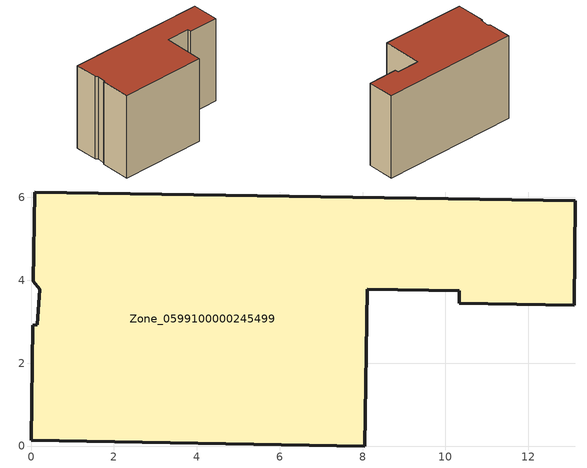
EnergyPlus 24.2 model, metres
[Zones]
Zone_0599100000245499
 floor ground (C_G): 13.14,5.92 13.11,3.4 10.33,3.44 10.33,3.75 8.12,3.78 8.06,0 0,0.14 0.04,2.92 0.15,2.93 0.22,3.79 0.06,3.98 0.09,6.13 z0
 wall outside (C_F): 8.12,3.78 10.33,3.75 10.33,3.44 13.11,3.4 13.14,5.92 0.09,6.13 0.06,3.98 0.22,3.79 0.15,2.93 0.04,2.92 0,0.14 8.06,0 8.12,3.78 z0:8.16
 roof outside (C_R): 8.06,0 8.12,3.78 10.33,3.75 10.33,3.44 13.11,3.4 13.14,5.92 0.09,6.13 0.06,3.98 0.22,3.79 0.15,2.93 0.04,2.92 0,0.14 z8.16
[BUILDING]
Pand.0599100000245499: North Axis=0; Terrain=City; Loads Convergence Tolerance Value=0.04; Temperature Convergence Tolerance Value=0.4; Solar Distribution=FullExterior; Maximum Number of Warmup Days=25; Minimum Number of Warmup Days=1
[Site:Location]
Rotterdam.The.Hague.AP_ZH_NLD Design_Conditions: Latitude=51.96; Longitude=4.45; Time Zone=1; Elevation=-4.5
[SITE:GROUNDTEMPERATURE:BUILDINGSURFACE]
18, 18, 18, 18, 18, 18, 18, 18, 18, 18, 18, 18
[MATERIAL] Thermal Absorptance=0.9; Solar Absorptance=0.7; Visible Absorptance=0.7
Name | Roughness | Thickness | Conductivity | Density | Specific Heat
G.TI.1975-1991 | MediumSmooth | 0.15 | 0.288461 | 540 | 1210
F.TI.1975-1991 | Rough | 0.3 | 0.230769 | 1920 | 840
R.TI.1975-1991 | MediumRough | 0.2 | 0.153846 | 1500 | 1000
[CONSTRUCTION]
C_G: G.TI.1975-1991
C_F: F.TI.1975-1991
C_R: R.TI.1975-1991
[ZONE]
Zone_0599100000245499: Type=1; Multiplier=1; Ceiling Height=Autocalculate; Volume=Autocalculate; Floor Area=autocalculate; Part of Total Floor Area=Yes
[ZONEINFILTRATION:DESIGNFLOWRATE]
Infil_Zone_0599100000245499: Zone or ZoneList or Space or SpaceList=Zone_0599100000245499; Schedule=AlwaysOn; Design Flow Rate Calculation Method=Flow/Area; Flow Rate per Floor Area=0.003; Constant Term Coefficient=1; Temperature Term Coefficient=0; Velocity Term Coefficient=0; Velocity Squared Term Coefficient=0
[HVACTEMPLATE:ZONE:IDEALLOADSAIRSYSTEM]
Zone_0599100000245499: Maximum Heating Supply Air Temperature=50; Minimum Cooling Supply Air Temperature=13; Maximum Heating Supply Air Humidity Ratio=0.0156; Minimum Cooling Supply Air Humidity Ratio=0.0077; Heating Limit=NoLimit; Cooling Limit=NoLimit; Dehumidification Control Type=ConstantSensibleHeatRatio; Cooling Sensible Heat Ratio=0.7; Dehumidification Setpoint=60; Humidification Control Type=None; Humidification Setpoint=30; Outdoor Air Method=None; Outdoor Air Flow Rate per Person=0.00944; Outdoor Air Flow Rate per Zone Floor Area=0; Outdoor Air Flow Rate per Zone=0; Demand Controlled Ventilation Type=None; Outdoor Air Economizer Type=NoEconomizer; Heat Recovery Type=None; Sensible Heat Recovery Effectiveness=0.7; Latent Heat Recovery Effectiveness=0.65
[ZONECONTROL:THERMOSTAT]
ThermostatControl_Zone_0599100000245499: Zone or ZoneList=Zone_0599100000245499; Control Type Schedule=DualSetpointControlType; Control 1=Thermostat_Zone_0599100000245499; Temperature Difference Between Cutout And Setpoint=0
[THERMOSTATSETPOINT:DUALSETPOINT]
Thermostat_Zone_0599100000245499: Heating Setpoint Temperature Schedule=HeatingSetpoint_Zone_0599100000245499; Cooling Setpoint Temperature Schedule=CoolingSetpoint_Zone_0599100000245499
[SCHEDULE:COMPACT]
HeatingSetpoint_Zone_0599100000245499: Through: 12/31, For: AllDays, Until: 24:00, 21
CoolingSetpoint_Zone_0599100000245499: Through: 12/31, For: AllDays, Until: 24:00, 24
DualSetpointControlType: Through: 12/31, For: AllDays, Until: 24:00, 4
AlwaysOn: Through: 12/31, For: AllDays, Until: 24:00, 1
